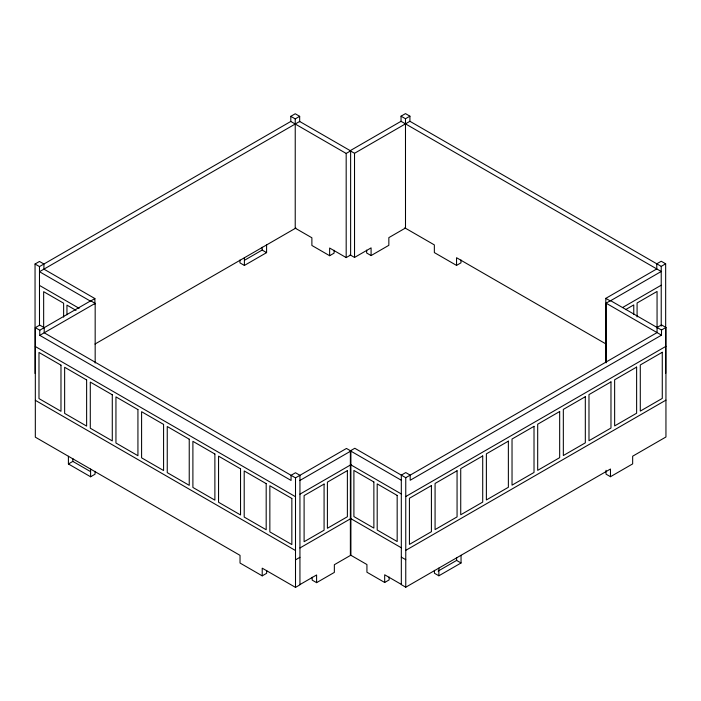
<?xml version="1.0" encoding="UTF-8"?>
<svg xmlns="http://www.w3.org/2000/svg" width="701" height="701" viewBox="0 0 701 701"><rect width="100%" height="100%" fill="white"/><g stroke="black" fill="none" stroke-linecap="round" stroke-linejoin="round"><path stroke-width="1.05" d="M312.164 577.212L312.164 580.095L316.598 582.654L334.351 572.402L334.351 564.717L350.903 555.166L350.903 451.015L346.469 448.447L295.507 477.872L44.198 332.782L44.198 327.656L39.764 325.098L35.322 327.656L35.322 437.17L240.031 555.358L240.031 563.043L262.218 575.854L266.66 573.295L266.66 570.412M35.059 373.519L35.05 264.014L39.484 261.455L43.926 264.014L43.926 269.14L94.889 298.565L94.889 303.989M94.889 298.565L90.447 301.132L39.493 271.708L299.66 121.457L350.623 150.881L350.623 255.024L346.189 257.591L346.18 153.449L290.792 121.457L290.792 116.331L295.235 113.764L299.669 116.331L299.669 121.799M39.493 325.615L39.484 266.582L290.792 121.457M334.079 250.275L334.079 253.157L329.636 255.716L311.884 245.464L311.884 237.779L295.226 228.167L295.235 118.89L299.669 116.331M401.042 121.641L401.042 116.182L405.485 113.615L409.919 116.173L409.919 121.299L661.227 266.371L665.661 263.804L665.687 373.309M401.042 116.182L405.485 118.741L409.919 116.173M35.322 327.656L39.764 330.224L90.736 300.808L95.17 303.367L95.17 363.039M346.18 153.449L350.623 150.881M665.661 263.804L661.227 261.245L656.784 263.804L656.784 268.93L605.813 298.354L610.256 300.913L661.209 271.489L401.042 121.299L350.079 150.733L354.522 153.291L409.919 121.299M39.764 330.224L39.764 335.35L95.17 303.367M94.977 344.051L295.892 228.018M244.588 260.211L262.148 250.064L262.148 247.181M239.961 260.001L239.961 262.884L244.395 265.442L266.59 252.632L266.59 244.938M350.106 254.875L354.54 257.442L371.092 247.882L371.092 255.567L388.845 245.315L388.845 237.63L405.502 228.009L405.485 118.741M68.409 456.272L68.409 463.966L72.851 461.398L90.42 471.545M68.409 463.966L90.604 476.776L95.038 474.209L95.038 471.326M404.766 227.825L434.348 244.903L434.348 252.588L456.544 265.399L460.978 262.831L460.978 259.948M389.125 577.028L389.125 579.911L384.683 582.478L366.93 572.226L366.93 564.542L350.386 554.99L350.369 450.839L354.802 448.272L405.756 477.696L405.765 587.21L610.475 469.022L610.475 476.706L632.661 463.896L632.661 456.202L665.95 436.986L665.932 327.472L661.499 324.905L657.056 327.472L657.056 332.598L405.756 477.696M606.111 362.855L606.102 303.183L610.536 300.615L661.499 330.031L665.932 327.472M299.94 480.439L350.903 451.015M622.523 307.555L661.218 285.211M299.94 494.161L350.903 464.737M625.581 309.632L633.757 304.917L633.757 314.565M661.499 330.031L661.499 335.157L410.19 480.255L410.19 475.129L405.756 472.57L401.314 475.129L401.331 584.652L405.765 587.21M299.94 547.972L350.903 518.547M295.507 559.871L299.94 557.304M405.756 496.545L665.941 346.32M299.94 584.581L316.598 574.969L316.598 582.654M262.218 575.854L262.218 568.169L295.507 587.385L299.94 584.827L299.94 475.313L295.507 472.746L291.064 475.313L291.064 480.439L39.764 335.35M405.765 550.355L665.941 400.131M438.116 571.096L456.614 560.423L461.048 562.982L461.048 555.297M434.418 570.351L434.418 573.234L438.861 575.793L461.048 562.982M290.792 116.331L295.235 118.89M606.102 303.183L661.499 335.157M371.092 255.567L366.658 253.008L366.658 250.126M346.189 257.591L329.636 248.031L329.636 255.716M262.148 250.064L266.59 252.632M610.475 476.706L606.032 474.148L606.032 470.301M35.05 264.014L39.484 266.582M350.369 450.839L401.331 480.255M350.369 464.561L401.331 493.977M39.493 285.43L79.125 308.317M76.032 310.368L66.954 305.128L66.954 314.784M350.377 518.372L401.34 547.788M401.322 557.137L405.765 559.696M35.322 346.513L295.507 496.72M401.34 584.406L384.683 574.785L384.683 582.478M35.322 400.315L295.507 550.53M661.227 266.371L661.227 326.105M657.065 327.928L657.056 291.458L637.086 302.99L637.086 316.931M605.971 351.657L605.971 343.963L456.544 257.714L456.544 265.399M605.813 298.354L605.83 362.356M354.522 153.291L354.54 257.442M456.614 557.54L456.614 560.423M438.861 568.108L438.861 575.793M295.507 477.872L295.507 587.385M244.395 257.758L244.395 265.442M90.604 469.083L90.604 476.776M72.851 458.515L72.851 461.398M63.625 317.15L63.625 303.209L43.655 291.677L43.655 328.138M324.081 484.067L304.103 495.598L304.103 541.724L324.081 530.193L324.081 484.067M347.381 470.616L327.402 482.148L327.402 528.274L347.381 516.742L347.381 470.616M431.413 485.583L409.419 498.271L409.428 544.397L431.413 531.7L431.413 485.583M457.061 470.765L435.076 483.462L435.076 529.588L457.07 516.891L457.061 470.765M482.709 455.957L460.723 468.654L460.732 514.779L482.717 502.082L482.709 455.957M508.365 441.148L486.38 453.845L486.38 499.962L508.374 487.274L508.365 441.148M534.013 426.339L512.028 439.028L512.037 485.153L534.022 472.456L534.013 426.339M559.67 411.522L537.685 424.219L537.685 470.345L559.67 457.648L559.67 411.522M585.317 396.713L563.332 409.41L563.341 455.536L585.326 442.839L585.317 396.713M610.974 381.905L588.98 394.602L588.989 440.719L610.974 428.031L610.974 381.905M636.622 367.087L614.637 379.784L614.646 425.91L636.631 413.213L636.622 367.087M662.27 352.279L640.285 364.976L640.293 411.101L662.279 398.405L662.27 352.279M373.87 481.973L353.9 470.441L353.9 516.567L373.878 528.098L373.87 481.973M397.169 495.423L377.199 483.892L377.199 530.017L397.178 541.54L397.169 495.423M60.978 365.16L38.984 352.472L38.984 398.589L60.978 411.285L60.978 365.16M86.626 379.968L64.641 367.28L64.641 413.397L86.626 426.094L86.626 379.968M112.283 394.786L90.289 382.089L90.289 428.215L112.283 440.903L112.283 394.786M137.931 409.594L115.945 396.897L115.945 443.023L137.931 455.711L137.931 409.594M163.578 424.403L141.593 411.706L141.593 457.832L163.578 470.529L163.578 424.403M189.235 439.212L167.25 426.515L167.25 472.64L189.235 485.337L189.235 439.212M214.883 454.02L192.898 441.323L192.898 487.449L214.883 500.146L214.883 454.02M240.539 468.829L218.554 456.141L218.554 502.258L240.539 514.955L240.539 468.829M266.187 483.637L244.202 470.949L244.202 517.066L266.187 529.763L266.187 483.637M291.844 498.455L269.85 485.758L269.85 531.884L291.844 544.572L291.844 498.455"/></g></svg>
